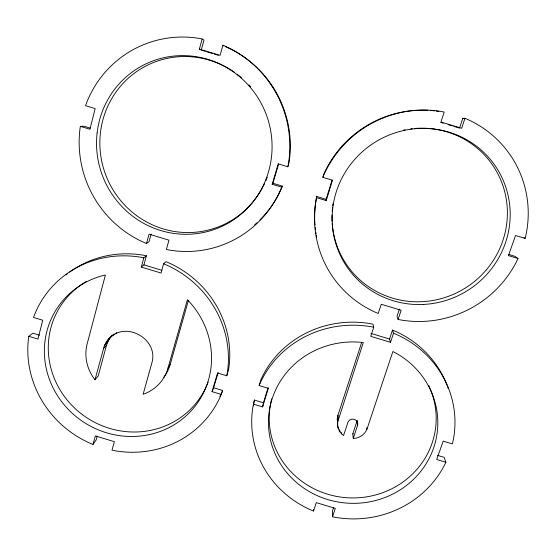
<?xml version="1.0" encoding="UTF-8"?>
<svg xmlns="http://www.w3.org/2000/svg" width="556" height="556" viewBox="0 0 556 556"><rect width="100%" height="100%" fill="white"/><g stroke="black" fill="none" stroke-linecap="round" stroke-linejoin="round"><path stroke-width="0.83" d="M361.622 342.614L337.93 415.283L337.277 418.821L337.777 423.269M253.453 404.149L262.599 406.909L263.44 402.787L254.433 400.063L252.966 406.561A101.637 96.855 1.5 0 0 311.2 510.088L313.535 511.027L313.57 509.456M316.621 197.693L316.705 196.483L326.136 199.326L326.191 200.584L316.621 197.693L316.079 200.334A107.655 104.896 -32.9 0 0 375.8 312.444L378.24 313.431L381.249 304.257L401.154 310.262L398.103 319.429L400.695 319.957A107.655 104.896 -32.9 0 0 516.878 260.959L518.018 258.498L515.12 256.385L508.837 254.488M337.568 422.268C336.915 427.355 339.382 432.617 343.573 435.529L347.847 422.518A5.08 4.844 1.6 0 1 354.221 419.363A5.08 4.844 1.6 0 1 357.543 425.444L353.241 438.448C359.371 438.357 365.327 434.271 367.238 428.377L392.877 351.51L395.823 353.039A84.693 80.703 1.6 0 1 405.609 486.118A84.693 80.703 1.6 0 1 272.079 445.808A84.693 80.703 1.6 0 1 359.961 342.211L363.29 342.579L337.568 422.268L337.353 417.924M39.511 335.178L32.957 333.197L28.801 336.317L28.432 338.771A101.63 96.862 31.9 0 0 90.663 443.5L93.012 444.446L96.195 439.872L97.237 436.05M90.232 128.102L83.949 126.205L80.363 126.365L79.953 129.041A107.655 104.896 66.5 0 0 144.073 242.479L146.527 243.472L149.077 241.617L151.128 234.097M212.065 391.653L213.629 387.747L222.643 390.465L221.212 394.412L212.065 391.653L217.577 373.02L226.758 375.793L227.23 373.354A101.63 96.862 31.9 0 0 166.049 264.809L163.603 263.822L161.052 273.031L141.293 267.068L143.802 257.838L146.388 255.781L143.858 255.267A100.184 95.569 32 0 0 69.639 272.12M272.19 184.279L272.933 183.265L282.358 186.107L281.76 187.17L272.19 184.279L278.222 163.86L287.834 166.765L288.369 164.089A107.655 104.896 66.5 0 0 225.444 46.287L222.886 45.238L220.086 55.35L199.382 49.102L202.141 38.969L199.444 38.433A107.655 104.896 66.5 0 0 86.458 103.131L85.554 105.689L95.166 108.594L89.933 129.249L80.363 126.365M253.953 402.447L254.433 400.063M316.705 196.483L316.169 199.083A106.05 103.367 -33.2 0 0 314.981 225.048M262.599 406.909L268.319 388.338L259.138 385.565L260.979 379.47A100.191 95.569 1.5 0 1 370.435 323.675L372.986 324.197L373.729 327.262L370.748 336.345L390.514 342.308L393.53 333.239L392.494 330.09L394.892 331.063A100.191 95.569 1.5 0 1 448.143 388.331M518.018 258.498L508.448 255.607L515.523 235.508L525.135 238.406L525.795 235.779A107.655 104.896 -32.9 0 0 467.492 119.366L464.948 118.317L462.787 118.282L459.534 128.089L453.821 126.365M110.512 337.228C127.338 321.479 157.779 339.535 152.17 361.845L143.128 394.287L144.942 393.62A42.339 40.345 31.9 0 0 167.961 368.211L187.428 299.767L189.881 302.353A84.686 80.71 31.9 0 1 174.876 424.297A84.686 80.71 31.9 0 1 52.883 387.462A84.686 80.71 31.9 0 1 102.012 275.825L105.404 275.005L87.181 343.816C83.866 356.153 87.049 369.83 94.993 379.755L104.319 345.811L107.371 340.557L112.013 335.657M111.381 336.206L108.747 339.855L106.446 345.394L98.197 376.037L94.993 379.755M146.527 243.472L149.057 234.152L168.961 240.164L166.383 249.47L168.968 249.991A107.655 104.896 66.5 0 0 280.752 189.665L281.76 187.17M93.012 444.446L95.326 435.925L114.355 441.666L111.999 450.179L114.466 450.687A101.63 96.862 31.9 0 0 220.28 396.692L221.212 394.412M141.293 267.068L143.914 264.878L146.388 255.781M163.86 377.232A41.735 39.81 32 0 0 170.15 364.632L188.421 300.448M272.933 183.265L278.646 163.951M213.629 387.747L218.119 372.562M263.44 402.787L268.11 387.65M326.136 199.326L332.064 180.081M326.191 200.584L332.467 180.234L322.855 177.336L323.87 173.938A106.05 103.367 -33.2 0 1 427.974 110.303M313.535 511.027L316.288 502.631L335.31 508.379L332.53 516.76L335.004 517.275A101.637 96.855 1.5 0 0 444.814 464.482L445.863 462.238L444.119 457.338L437.558 455.357M353.241 438.448L352.803 433.888L357.042 421.052A5.011 4.775 1.5 0 0 357.195 420.475M333.635 507.426L332.384 511.186L332.53 516.76M390.514 342.308L389.527 339.035L392.494 330.09M399.458 309.073L397.005 316.468L398.103 319.429M464.948 118.317L461.64 128.283L440.936 122.028L444.202 112.055L441.492 111.513A107.655 104.896 -32.9 0 0 323.891 174.813L322.855 177.336M226.758 375.793L228.585 369.691A100.184 95.569 32 0 0 168.315 262.654L165.903 261.674L163.603 263.822M282.358 186.107L281.364 188.574A106.05 103.367 66.8 0 1 271.842 205.637M221.719 392.717L222.643 390.465M259.138 385.565L260.097 383.272A101.637 96.855 1.5 0 1 371.144 326.733L373.729 327.262M167.961 368.211L170.15 364.632M287.834 166.765L288.87 163.374A106.05 103.367 66.8 0 0 226.911 47.336L225.653 46.822M103.34 348.695L106.446 345.394M104.319 345.811L107.412 342.545M115.627 333.843L116.802 332.599M105.668 343.087L108.747 339.855M104.952 344.428L108.038 341.182M107.371 340.557L110.422 337.36M111.7 336.262L113.493 334.378M106.474 341.794L109.546 338.583M112.951 335.372L114.14 334.121M108.337 339.382L111.909 335.636M352.803 433.888L353.359 433.868M143.802 257.838L141.231 257.317A101.63 96.862 31.9 0 0 34.375 315.127L33.541 317.455L42.722 320.228L37.94 339.084L28.801 336.317M205.324 51.34L201.244 50.109L203.962 40.136L202.141 38.969M206.957 51.833L212.663 53.557M214.296 54.05L218.376 55.28M440.769 122.424L443.215 123.168M448.115 124.641L452.188 125.871M143.914 264.878L161.761 270.272M370.866 333.398L389.527 339.035M445.863 462.238L436.724 459.478L443.181 441.13L452.362 443.903L452.952 441.499A101.637 96.855 1.5 0 0 395.955 334.225L393.53 333.239M462.787 118.282L464.038 118.796M199.382 49.102L200.626 49.776M523.926 237.676L525.135 238.406M222.886 45.238L223.894 45.946M366.71 427.752L366.918 429.232M357.042 421.052L357.543 425.444M341.627 432.471L341.718 433.972M339.855 430.344L339.938 431.831M339.362 429.566L339.445 431.053M337.93 415.283L338.159 419.592M337.68 416.152L337.902 420.475M338.201 427.084L338.277 428.558M337.485 417.035L337.707 421.365M337.561 422.4L337.777 426.799M337.277 418.821L337.617 425.903M431.463 128.721A88.362 86.131 -33.1 0 1 507.211 218.543A88.362 86.131 -33.1 0 1 420.204 301.755A88.362 86.131 -33.1 0 1 332.238 223.63M332.085 221.316A88.362 86.131 -33.1 0 1 332.001 215.123M332.175 211.245A88.362 86.131 -33.1 0 1 332.523 207.374M332.71 205.831A88.362 86.131 -33.1 0 1 333.044 203.517M403.566 130.062A88.362 86.131 -33.1 0 1 405.143 129.75M410.689 128.874A88.362 86.131 -33.1 0 1 412.288 128.693M414.679 128.471A88.362 86.131 -33.1 0 1 430.671 128.638M316.67 237.037A106.05 103.367 -33.2 0 1 316.364 235.459M316.079 233.867A106.05 103.367 -33.2 0 1 315.822 232.276M315.488 229.871A106.05 103.367 -33.2 0 1 315.203 227.46M430.497 110.463A106.05 103.367 -33.2 0 1 434.688 110.873M436.356 111.082A106.05 103.367 -33.2 0 1 438.858 111.443M257.602 195.761A88.362 86.131 66.7 0 1 137.603 216.319A88.362 86.131 66.7 0 1 114.717 93.867A88.362 86.131 66.7 0 1 234.535 72.377M237.127 74.268A88.362 86.131 66.7 0 1 241.492 77.791M248.984 85.047A88.362 86.131 66.7 0 1 250.589 86.847M267.255 177.155A88.362 86.131 66.7 0 1 265.803 180.79M264.531 183.633A88.362 86.131 66.7 0 1 263.509 185.739M263.162 186.434A88.362 86.131 66.7 0 1 258.033 195.121M271.377 206.304A106.05 103.367 66.8 0 1 259.944 219.912M257.046 222.706A106.05 103.367 66.8 0 1 254.641 224.853M66.004 274.914A100.184 95.569 32 0 1 67.2 273.962M221.371 393.495A100.184 95.569 32 0 1 219.884 396.581M208.104 382.194A83.483 79.633 32 0 1 79.133 412.065A83.483 79.633 32 0 1 86.263 281.503M429.767 387.866A83.49 79.626 1.5 0 1 358.933 497.731A83.49 79.626 1.5 0 1 271.71 398.784M428.704 385.544A83.49 79.626 1.5 0 1 429.42 387.087M253.446 405.831A100.191 95.569 1.5 0 1 253.814 403.288M423.526 304.438A89.704 87.403 -32.8 0 0 497.057 168.649A89.704 87.403 -32.8 0 0 342.899 176.301A89.704 87.403 -32.8 0 0 423.526 304.438M97.105 133.023A89.704 87.403 66.4 0 0 219.189 227.592A89.704 87.403 66.4 0 0 236.613 74.24A89.704 87.403 66.4 0 0 97.105 133.023"/></g></svg>
